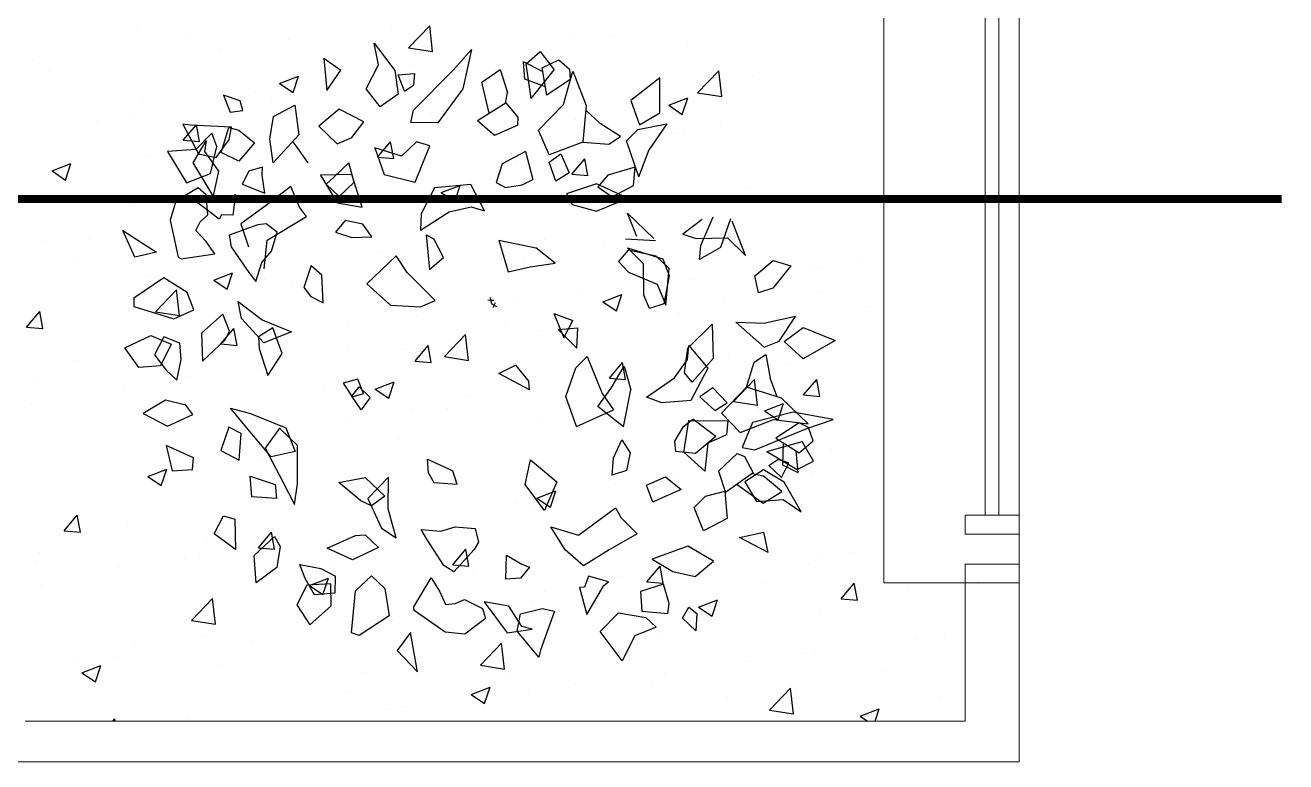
# Model space of a CAD drawing. Header units: millimetres. Extents: x 6597 to 20911, y -10306 to -132.
# Drawn here: x 14768.9 to 15234.4, y -2292.8 to -2020.9 of the extents above; entities that cross this region are included whole.
import ezdxf

# ---------------------------------------------------------------- set-up
doc = ezdxf.new("R2010")
doc.units = ezdxf.units.MM
doc.header["$LTSCALE"] = 25
doc.header["$MEASUREMENT"] = 0
doc.linetypes.add('DIVIDE', pattern=[1.25, 0.5, -0.25, 0, -0.25, 0, -0.25])
doc.layers.add('MAAI - ALVENARIA', color=7, linetype='Continuous', lineweight=0)
doc.layers.add('MAAI - VEGETAÇÃO', color=106, linetype='Continuous')
doc.layers.add('Tub-Telefone', color=3, linetype='DIVIDE')

msp = doc.modelspace()

# ---------------------------------------------------------------- linework, layer by layer
at = {"layer": 'MAAI - ALVENARIA'}
for p, q in [((15135.93, -277.79), (15135.93, -2292.79)), ((15085.93, -2226.79), (15085.93, -1633.79)), ((15123.43, -2201.79), (15123.43, -1936.79)), ((15128.43, -1936.79), (15128.43, -2201.79)), ((15135.93, -2201.79), (15115.93, -2201.79)), ((15115.93, -2201.79), (15115.93, -2208.79)), ((15128.43, -2201.79), (15123.43, -2201.79)), ((15135.93, -2208.79), (15135.93, -2201.79)), ((15115.93, -2208.79), (15135.93, -2208.79)), ((15135.93, -2219.79), (15115.93, -2219.79)), ((15115.93, -2219.79), (15115.93, -2226.79)), ((15135.93, -2226.79), (15135.93, -2219.79)), ((15135.93, -2226.79), (15085.93, -2226.79)), ((15115.93, -2226.79), (15135.93, -2226.79)), ((15115.93, -2226.79), (15115.93, -2277.79)), ((15115.93, -2277.79), (14768.93, -2277.79)), ((14768.93, -2277.79), (15115.93, -2277.79)), ((15135.93, -2292.79), (9886.39, -2292.79))]:
    msp.add_line(p, q, dxfattribs=at)
at = {"layer": 'MAAI - VEGETAÇÃO', "linetype": 'Continuous', "transparency": 33554559}
for p, q in [((14810.53, -2021.22), (14810.53, -2021.22)), ((14829.89, -2023.92), (14829.89, -2023.92)), ((14904.09, -2021.35), (14904.09, -2021.35)), ((14910.49, -2029.24), (14918.28, -2021.13)), ((14919.37, -2030.63), (14918.27, -2021.14)), ((14866.22, -2026.34), (14866.22, -2026.34)), ((14910.48, -2029.25), (14919.37, -2030.63)), ((14970.49, -2025.86), (14970.49, -2025.86)), ((14985.13, -2024.85), (14985.13, -2024.85)), ((15013.62, -2027.17), (15013.62, -2027.17)), ((14771.57, -2033.93), (14771.57, -2033.93)), ((14841.18, -2029.63), (14841.18, -2029.63)), ((14963.11, -2033.57), (14963.11, -2033.57)), ((14778.03, -2037.95), (14778.03, -2037.95)), ((14912.17, -2035.87), (14912.17, -2035.87)), ((15017.21, -2045.8), (15025, -2037.68)), ((15026.1, -2047.18), (15024.99, -2037.69)), ((14862.84, -2042.42), (14869.84, -2039.74)), ((14862.84, -2042.42), (14867.82, -2045.78)), ((14867.82, -2045.78), (14869.84, -2039.74)), ((14911.77, -2040.61), (14911.77, -2040.61)), ((15037.6, -2039.62), (15037.6, -2039.62)), ((14853.85, -2045.88), (14853.85, -2045.88)), ((15003.84, -2044.2), (15003.84, -2044.2)), ((15006.56, -2050.43), (15013.56, -2047.75)), ((15011.53, -2053.79), (15013.56, -2047.75)), ((15017.2, -2045.81), (15026.1, -2047.18)), ((14812.12, -2049.02), (14812.12, -2049.02)), ((14859.83, -2048.11), (14859.83, -2048.11)), ((14865.51, -2051.27), (14865.51, -2051.27)), ((14940.94, -2052.48), (14940.94, -2052.48)), ((14965.97, -2049.18), (14965.97, -2049.18)), ((15006.56, -2050.43), (15011.53, -2053.79)), ((14795.53, -2055.89), (14795.53, -2055.89)), ((14809.32, -2054.51), (14809.32, -2054.51)), ((14918.89, -2053.53), (14918.89, -2053.53)), ((14972.27, -2055.79), (14972.27, -2055.79)), ((14827.3, -2063.35), (14832.12, -2057.6)), ((14833.27, -2063.87), (14832.12, -2057.6)), ((14877.78, -2060.79), (14877.78, -2060.79)), ((15008.68, -2060.85), (15008.68, -2060.85)), ((15012.4, -2060.46), (15012.4, -2060.46)), ((15025.65, -2058.04), (15025.65, -2058.04)), ((14827.3, -2063.35), (14833.27, -2063.87)), ((14839.91, -2065.78), (14839.91, -2065.78)), ((14899.02, -2069.62), (14903.84, -2063.88)), ((14905, -2070.14), (14903.84, -2063.88)), ((14814.88, -2069.08), (14814.88, -2069.08)), ((14899.02, -2069.62), (14905, -2070.14)), ((14950.36, -2070.86), (14950.36, -2070.86)), ((14961.89, -2066.86), (14961.89, -2066.86)), ((14970.75, -2075.9), (14975.57, -2070.15)), ((14976.72, -2076.42), (14975.57, -2070.15)), ((14778.82, -2074.68), (14785.82, -2071.99)), ((14778.82, -2074.68), (14783.79, -2078.03)), ((14783.79, -2078.03), (14785.82, -2071.99)), ((14910.55, -2073.9), (14910.55, -2073.9)), ((14922.53, -2082.69), (14929.54, -2080)), ((14927.51, -2086.04), (14929.53, -2080)), ((14970.75, -2075.9), (14976.73, -2076.42)), ((14858.61, -2081.4), (14858.61, -2081.4)), ((14892.04, -2080.87), (14892.04, -2080.87)), ((14922.53, -2082.69), (14927.51, -2086.04)), ((14977.54, -2083.64), (14977.54, -2083.64)), ((15035.16, -2080.85), (15035.16, -2080.85)), ((14808.1, -2087.8), (14808.1, -2087.8)), ((14939.66, -2088.62), (14939.66, -2088.62)), ((14833.72, -2090.88), (14833.72, -2090.88)), ((14914.63, -2091.92), (14914.63, -2091.92)), ((14775.4, -2100.89), (14775.4, -2100.89)), ((14792.65, -2100.12), (14792.65, -2100.12)), ((14846.03, -2102.37), (14846.03, -2102.37)), ((14851.48, -2100.23), (14851.48, -2100.23)), ((14960.68, -2100.15), (14960.68, -2100.15)), ((14982.9, -2100.99), (14982.9, -2100.99)), ((14813.6, -2105.22), (14813.6, -2105.22)), ((14899.42, -2104.63), (14899.42, -2104.63)), ((14909.33, -2107.19), (14909.33, -2107.19)), ((14952.8, -2106.88), (14952.8, -2106.88)), ((15077.29, -2106.48), (15077.29, -2106.48)), ((14788.57, -2108.52), (14788.57, -2108.52)), ((14838.51, -2114.94), (14845.51, -2112.25)), ((14843.48, -2118.3), (14845.51, -2112.25)), ((15006.18, -2109.14), (15006.18, -2109.14)), ((15039.42, -2111.47), (15039.42, -2111.47)), ((15059.56, -2111.4), (15059.56, -2111.4)), ((15062.87, -2110.51), (15062.87, -2110.51)), ((14813.74, -2113.55), (14813.74, -2113.55)), ((14838.51, -2114.94), (14843.49, -2118.3)), ((14857.4, -2114.69), (14857.4, -2114.69)), ((14867.12, -2115.81), (14867.12, -2115.81)), ((15014.39, -2114.77), (15014.39, -2114.77)), ((14806.88, -2121.09), (14806.88, -2121.09)), ((14817.02, -2126.66), (14824.81, -2118.54)), ((14825.91, -2128.04), (14824.8, -2118.55)), ((14920.5, -2118.06), (14920.5, -2118.06)), ((14973.88, -2120.32), (14973.88, -2120.32)), ((14982.22, -2122.95), (14989.23, -2120.26)), ((14987.2, -2126.3), (14989.23, -2120.26)), ((15004.55, -2120.52), (15004.55, -2120.52)), ((15061.91, -2119.54), (15061.91, -2119.54)), ((14769.44, -2132.29), (14774.27, -2126.54)), ((14775.42, -2132.81), (14774.27, -2126.54)), ((14817.01, -2126.67), (14825.91, -2128.04)), ((14951.23, -2123.08), (14951.23, -2123.08)), ((14982.22, -2122.95), (14987.2, -2126.3)), ((15009.97, -2127.03), (15009.97, -2127.03)), ((15027.26, -2122.57), (15027.26, -2122.57)), ((15080.65, -2124.83), (15080.65, -2124.83)), ((14888.32, -2131.36), (14888.32, -2131.36)), ((14913.36, -2128.07), (14913.36, -2128.07)), ((14946.23, -2130.53), (14946.23, -2130.53)), ((14769.44, -2132.29), (14775.42, -2132.81)), ((14841.17, -2138.56), (14845.99, -2132.82)), ((14847.15, -2139.09), (14845.99, -2132.82)), ((14923.75, -2143.21), (14931.54, -2135.09)), ((14932.63, -2144.6), (14931.53, -2135.1)), ((14959.46, -2133.44), (14959.46, -2133.44)), ((14825.17, -2139.68), (14825.17, -2139.68)), ((14841.17, -2138.56), (14847.15, -2139.09)), ((14887.91, -2140.54), (14887.91, -2140.54)), ((14908.12, -2140.48), (14908.12, -2140.48)), ((14912.9, -2144.84), (14917.72, -2139.09)), ((14918.87, -2145.36), (14917.72, -2139.1)), ((14787.3, -2144.66), (14787.3, -2144.66)), ((14912.9, -2144.84), (14918.87, -2145.36)), ((14923.74, -2143.22), (14932.63, -2144.6)), ((14984.62, -2151.12), (14989.44, -2145.37)), ((14990.6, -2151.64), (14989.44, -2145.37)), ((15028.51, -2142.48), (15028.51, -2142.48)), ((14856.18, -2147.98), (14856.18, -2147.98)), ((15050.99, -2145.92), (15050.99, -2145.92)), ((14772.76, -2150.95), (14772.76, -2150.95)), ((14805.67, -2154.38), (14805.67, -2154.38)), ((14826.14, -2153.2), (14826.14, -2153.2)), ((14829.59, -2150.55), (14829.59, -2150.55)), ((14898.2, -2155.2), (14905.2, -2152.51)), ((14903.18, -2158.56), (14905.2, -2152.51)), ((14970.19, -2152.49), (14970.19, -2152.49)), ((14984.62, -2151.12), (14990.6, -2151.64)), ((14988.08, -2154.21), (14988.08, -2154.21)), ((15013.11, -2150.91), (15013.11, -2150.91)), ((15030.47, -2159.76), (15038.26, -2151.64)), ((15039.35, -2161.15), (15038.25, -2151.65)), ((15056.35, -2157.39), (15061.17, -2151.65)), ((15060.7, -2152.83), (15060.7, -2152.83)), ((15062.33, -2157.91), (15061.17, -2151.65)), ((14879.52, -2155.46), (14879.52, -2155.46)), ((14898.2, -2155.2), (14903.18, -2158.56)), ((14932.9, -2157.72), (14932.9, -2157.72)), ((15056.35, -2157.39), (15062.33, -2157.91)), ((14771.27, -2160.56), (14771.27, -2160.56)), ((14911.87, -2162.5), (14911.87, -2162.5)), ((14924.92, -2162.52), (14924.92, -2162.52)), ((14986.28, -2159.97), (14986.28, -2159.97)), ((15008.76, -2160.32), (15008.76, -2160.32)), ((15030.46, -2159.77), (15039.36, -2161.15)), ((15039.67, -2162.23), (15039.67, -2162.23)), ((15041.91, -2163.21), (15048.92, -2160.52)), ((15041.91, -2163.21), (15046.89, -2166.57)), ((15046.89, -2166.57), (15048.92, -2160.52)), ((14887.05, -2167.51), (14887.05, -2167.51)), ((14958.25, -2166.73), (14958.25, -2166.73)), ((14853.55, -2172.51), (14853.55, -2172.51)), ((14862.02, -2170.8), (14862.02, -2170.8)), ((14906.9, -2173.77), (14906.9, -2173.77)), ((15066.7, -2177.47), (15066.7, -2177.47)), ((14854.96, -2181.26), (14854.96, -2181.26)), ((14814.18, -2187.45), (14821.18, -2184.77)), ((14814.18, -2187.45), (14819.15, -2190.81)), ((14819.15, -2190.81), (14821.18, -2184.77)), ((15008.38, -2187.48), (15008.38, -2187.48)), ((15024.68, -2185.37), (15024.68, -2185.37)), ((15059.48, -2186.12), (15059.48, -2186.12)), ((14986.81, -2190.35), (14986.81, -2190.35)), ((14957.89, -2195.46), (14964.89, -2192.78)), ((14957.89, -2195.46), (14962.87, -2198.82)), ((14961.77, -2193.65), (14961.77, -2193.65)), ((14962.87, -2198.82), (14964.89, -2192.78)), ((15007.54, -2193.61), (15007.54, -2193.61)), ((14950.06, -2197.49), (14950.06, -2197.49)), ((14957.03, -2200.02), (14957.03, -2200.02)), ((14783.32, -2207.51), (14788.14, -2201.76)), ((14789.3, -2208.03), (14788.14, -2201.76)), ((14806.66, -2204.3), (14806.66, -2204.3)), ((14898.62, -2201.96), (14898.62, -2201.96)), ((14783.32, -2207.51), (14789.3, -2208.03)), ((14835.71, -2210.24), (14835.71, -2210.24)), ((14855.05, -2213.78), (14859.87, -2208.04)), ((14861.02, -2214.31), (14859.87, -2208.04)), ((14860.05, -2206.56), (14860.05, -2206.56)), ((14860.74, -2206.95), (14860.74, -2206.95)), ((14891.74, -2207.5), (14891.74, -2207.5)), ((14905.69, -2207.06), (14905.69, -2207.06)), ((14913.43, -2208.82), (14913.43, -2208.82)), ((14774.37, -2215.48), (14774.37, -2215.48)), ((14853.75, -2214.55), (14853.75, -2214.55)), ((14855.05, -2213.78), (14861.02, -2214.31)), ((14926.77, -2220.06), (14931.59, -2214.31)), ((14932.75, -2220.58), (14931.59, -2214.31)), ((14966.81, -2211.07), (14966.81, -2211.07)), ((15020.19, -2213.33), (15020.19, -2213.33)), ((14772.55, -2218.56), (14772.55, -2218.56)), ((14827.75, -2217.74), (14827.75, -2217.74)), ((14833.43, -2217.51), (14833.43, -2217.51)), ((14881.13, -2219.99), (14881.13, -2219.99)), ((14926.77, -2220.06), (14932.75, -2220.58)), ((15058.26, -2219.41), (15058.26, -2219.41)), ((15061.53, -2216.49), (15061.53, -2216.49)), ((15073.58, -2215.58), (15073.58, -2215.58)), ((14803.24, -2220.96), (14803.24, -2220.96)), ((14934.51, -2222.25), (14934.51, -2222.25)), ((14987.9, -2224.5), (14987.9, -2224.5)), ((14998.37, -2224.81), (14998.37, -2224.81)), ((14998.5, -2226.33), (15003.32, -2220.59)), ((15004.48, -2226.86), (15003.32, -2220.59)), ((14775.11, -2227.52), (14775.11, -2227.52)), ((14873.87, -2227.72), (14880.87, -2225.03)), ((14873.87, -2227.72), (14878.84, -2231.07)), ((14878.84, -2231.07), (14880.87, -2225.03)), ((14998.5, -2226.33), (15004.48, -2226.86)), ((15006.32, -2226.9), (15006.32, -2226.9)), ((15041.28, -2226.76), (15041.28, -2226.76)), ((15070.22, -2232.61), (15075.05, -2226.86)), ((15076.2, -2233.13), (15075.04, -2226.86)), ((15094.66, -2229.01), (15094.66, -2229.01)), ((15120.89, -2227.13), (15120.89, -2227.13)), ((14830.28, -2240.62), (14838.07, -2232.5)), ((14839.16, -2242.01), (14838.06, -2232.51)), ((14935.46, -2233.09), (14935.46, -2233.09)), ((14955.81, -2233.3), (14955.81, -2233.3)), ((14960.5, -2229.79), (14960.5, -2229.79)), ((15017.58, -2235.73), (15024.58, -2233.04)), ((15022.56, -2239.08), (15024.58, -2233.04)), ((15070.22, -2232.61), (15076.2, -2233.13)), ((15017.58, -2235.73), (15022.56, -2239.08)), ((15062.57, -2237.14), (15062.57, -2237.14)), ((14830.27, -2240.63), (14839.16, -2242.01)), ((14872.31, -2241.4), (14872.31, -2241.4)), ((14904.47, -2240.35), (14904.47, -2240.35)), ((14834.44, -2246.39), (14834.44, -2246.39)), ((14852.53, -2247.84), (14852.53, -2247.84)), ((15004.25, -2247.15), (15004.25, -2247.15)), ((15098.13, -2247.65), (15098.13, -2247.65)), ((15108.39, -2245.65), (15108.39, -2245.65)), ((14809.4, -2249.69), (14809.4, -2249.69)), ((14937, -2257.17), (14944.79, -2249.05)), ((14945.89, -2258.56), (14944.78, -2249.06)), ((15057.05, -2252.69), (15057.05, -2252.69)), ((15060.25, -2252.64), (15060.25, -2252.64)), ((14786.77, -2255.14), (14786.77, -2255.14)), ((14789.85, -2259.97), (14796.85, -2257.28)), ((14794.82, -2263.33), (14796.85, -2257.28)), ((14802.02, -2254.25), (14802.02, -2254.25)), ((14840.15, -2257.39), (14840.15, -2257.39)), ((14937, -2257.18), (14945.89, -2258.56)), ((14945.93, -2257.16), (14945.93, -2257.16)), ((15035.22, -2255.93), (15035.22, -2255.93)), ((14789.85, -2259.97), (14794.82, -2263.33)), ((14893.53, -2259.65), (14893.53, -2259.65)), ((14946.92, -2261.9), (14946.92, -2261.9)), ((15005.11, -2260.19), (15005.11, -2260.19)), ((15086.53, -2259.09), (15086.53, -2259.09)), ((14933.56, -2267.98), (14940.56, -2265.29)), ((14938.53, -2271.33), (14940.56, -2265.29)), ((14954.6, -2266.59), (14954.6, -2266.59)), ((14972.07, -2264.25), (14972.07, -2264.25)), ((15000.3, -2264.16), (15000.3, -2264.16)), ((15043.73, -2273.72), (15051.52, -2265.61)), ((15052.61, -2275.11), (15051.51, -2265.62)), ((15053.68, -2266.41), (15053.68, -2266.41)), ((14887.62, -2267.17), (14887.62, -2267.17)), ((14933.56, -2267.98), (14938.54, -2271.33)), ((14934.19, -2269.23), (14934.19, -2269.23)), ((15028.21, -2269.11), (15028.21, -2269.11)), ((15107.06, -2268.67), (15107.06, -2268.67)), ((14903.25, -2273.64), (14903.25, -2273.64)), ((14909.16, -2272.53), (14909.16, -2272.53)), ((15043.72, -2273.73), (15052.61, -2275.11)), ((15077.27, -2275.99), (15084.28, -2273.3)), ((15077.27, -2275.99), (15079.95, -2277.79)), ((15082.77, -2277.79), (15084.28, -2273.3)), ((14801.34, -2277.79), (14802.02, -2276.98)), ((14802.16, -2277.79), (14802.02, -2276.98)), ((14829.3, -2277.18), (14829.3, -2277.18))]:
    msp.add_line(p, q, dxfattribs=at)
at = {"layer": 'MAAI - VEGETAÇÃO', "transparency": 33554559}
for p, q in [((14899.37, -2035.5), (14897.72, -2027.57)), ((14897.72, -2027.57), (14905.46, -2037.59)), ((14879.2, -2033.07), (14885.49, -2037.5)), ((14879.2, -2033.07), (14880.25, -2044.95)), ((14926.96, -2037.48), (14933.73, -2029.8)), ((14933.73, -2029.8), (14930.56, -2044.37)), ((14953.91, -2035.08), (14959.04, -2030.61)), ((14959.04, -2030.61), (14964.19, -2037.3)), ((14959.86, -2036.66), (14965.95, -2033.62)), ((14965.95, -2033.62), (14969.85, -2037.14)), ((14880.25, -2044.95), (14885.49, -2037.5)), ((14894.86, -2044.32), (14899.37, -2035.5)), ((14905.46, -2037.59), (14906.69, -2046.34)), ((14912.26, -2052.22), (14926.96, -2037.48)), ((14937.56, -2041.89), (14944.24, -2037.22)), ((14944.24, -2037.22), (14947.03, -2045.71)), ((14960.11, -2038.14), (14952.95, -2034.41)), ((14953.45, -2040.74), (14952.95, -2034.41)), ((14955.74, -2047.92), (14953.91, -2035.08)), ((14955.74, -2047.92), (14964.19, -2037.3)), ((14961.57, -2046.74), (14959.86, -2036.66)), ((14967.62, -2050.18), (14971.09, -2037.8)), ((14969.85, -2037.14), (14970.15, -2040.94)), ((14971.09, -2037.8), (14976.05, -2050.46)), ((14906.68, -2039.16), (14912.67, -2038.68)), ((14908.92, -2045.2), (14906.68, -2039.16)), ((14908.92, -2045.2), (14912.25, -2042.96)), ((14912.67, -2038.68), (14912.25, -2042.96)), ((14940.25, -2053.39), (14937.56, -2041.89)), ((14961.04, -2043.6), (14953.45, -2040.74)), ((14970.15, -2040.94), (14961.57, -2046.74)), ((15003.27, -2040.34), (14992.55, -2048.63)), ((15003.2, -2053.17), (15003.27, -2040.34)), ((14842.18, -2046.71), (14844.66, -2053.03)), ((14848.25, -2048.79), (14842.18, -2046.71)), ((14900.01, -2051.01), (14894.86, -2044.32)), ((14906.69, -2046.34), (14900.01, -2051.01)), ((14930.56, -2044.37), (14921.32, -2056.86)), ((14946.24, -2049.7), (14947.03, -2045.71)), ((14844.66, -2053.03), (14849.29, -2052.36)), ((14849.29, -2052.36), (14848.25, -2048.79)), ((14860.63, -2054.54), (14868.44, -2050.45)), ((14868.44, -2050.45), (14870.01, -2061.36)), ((14884.9, -2051.91), (14877.4, -2058.2)), ((14893.95, -2056.54), (14884.9, -2051.91)), ((14911.33, -2056.8), (14912.26, -2052.22)), ((14946.53, -2049.51), (14935.93, -2056.23)), ((14950.95, -2054.81), (14946.53, -2049.51)), ((14958.47, -2059.68), (14967.62, -2050.18)), ((14976.05, -2050.46), (14974.83, -2064)), ((14975.9, -2052.21), (14981.21, -2057.14)), ((14992.55, -2048.63), (14995.74, -2057.61)), ((14859.19, -2062.91), (14860.63, -2054.54)), ((14889.54, -2062.39), (14893.95, -2056.54)), ((14921.32, -2056.86), (14911.33, -2056.8)), ((14942.19, -2061.62), (14935.93, -2056.23)), ((14950.86, -2057.8), (14950.95, -2054.81)), ((14988.72, -2062), (14981.21, -2057.14)), ((14995.13, -2059.38), (15005.8, -2057.24)), ((14995.74, -2057.61), (15003.2, -2053.17)), ((15005.8, -2057.24), (14999.31, -2066.71)), ((14829.79, -2057.72), (14827.11, -2057.37)), ((14827.11, -2057.37), (14832.89, -2068.42)), ((14845.12, -2058.5), (14829.79, -2057.72)), ((14837.87, -2060.7), (14831.92, -2066.76)), ((14839.63, -2065.63), (14837.87, -2060.7)), ((14841.25, -2067.82), (14844.14, -2058.64)), ((14844.14, -2058.64), (14847.82, -2059.64)), ((14844.2, -2063.08), (14845.12, -2058.5)), ((14847.82, -2059.64), (14853.61, -2064.28)), ((14870.01, -2061.36), (14860.45, -2071.66)), ((14877.4, -2058.2), (14884.09, -2064.66)), ((14950.86, -2057.8), (14942.19, -2061.62)), ((14962.39, -2068.77), (14958.47, -2059.68)), ((14990.93, -2063.55), (14995.13, -2059.38)), ((14831, -2071.63), (14835.78, -2063.59)), ((14835.78, -2063.59), (14835.18, -2067.47)), ((14837.38, -2075.63), (14839.63, -2065.63)), ((14839.38, -2069.72), (14844.2, -2063.08)), ((14853.61, -2064.28), (14847.85, -2071.13)), ((14860.45, -2071.66), (14859.19, -2062.91)), ((14867.45, -2063.56), (14873.33, -2071.64)), ((14884.09, -2064.66), (14889.54, -2062.39)), ((14897.97, -2066.16), (14901.49, -2076.04)), ((14907.86, -2069.18), (14897.97, -2066.16)), ((14913.41, -2063.94), (14907.86, -2069.18)), ((14912.91, -2078.86), (14918.35, -2065.44)), ((14918.35, -2065.44), (14913.41, -2063.94)), ((14974.83, -2064), (14962.39, -2068.77)), ((14974.83, -2064), (14984.42, -2064.85)), ((14984.42, -2064.85), (14988.72, -2062)), ((14995.49, -2076.81), (14990.93, -2063.55)), ((14831.92, -2066.76), (14821.52, -2067.51)), ((14821.52, -2067.51), (14828.43, -2079.13)), ((14832.89, -2068.42), (14839.38, -2069.72)), ((14835.18, -2067.47), (14840.27, -2074.72)), ((14847.85, -2071.13), (14841.25, -2067.82)), ((14953.68, -2067.46), (14945, -2072.02)), ((14953.68, -2067.46), (14956.32, -2077.81)), ((14962.4, -2071.45), (14966.67, -2068.38)), ((14966.67, -2068.38), (14969.81, -2075.39)), ((14995.49, -2076.81), (14999.31, -2066.71)), ((14828.43, -2079.13), (14837.38, -2075.63)), ((14838.29, -2083.81), (14831, -2071.63)), ((14840.27, -2074.72), (14838.29, -2083.81)), ((14851.53, -2074.77), (14849.06, -2079.58)), ((14856.57, -2073.3), (14851.53, -2074.77)), ((14856.47, -2076.28), (14856.57, -2073.3)), ((14888.38, -2071.67), (14882.83, -2076.92)), ((14890.44, -2078.8), (14888.38, -2071.67)), ((14945, -2072.02), (14942.85, -2079)), ((14964.9, -2078.51), (14962.4, -2071.45)), ((14969.81, -2075.39), (14964.9, -2078.51)), ((14994.1, -2073.32), (14984.02, -2076.26)), ((14993.48, -2080.09), (14994.1, -2073.32)), ((14849.06, -2079.58), (14857.4, -2082.83)), ((14857.4, -2082.83), (14856.47, -2076.28)), ((14867.01, -2080.39), (14857.57, -2087.7)), ((14870.22, -2088.1), (14867.01, -2080.39)), ((14889.49, -2076.01), (14877.96, -2076.18)), ((14877.96, -2076.18), (14884.15, -2086.43)), ((14882.83, -2076.92), (14880.05, -2079.55)), ((14880.05, -2079.55), (14884.9, -2084.07)), ((14884.9, -2084.07), (14890.44, -2078.8)), ((14893.3, -2088.08), (14889.49, -2076.01)), ((14901.49, -2076.04), (14912.91, -2078.86)), ((14933.47, -2079.74), (14920, -2080.93)), ((14938.52, -2089.41), (14933.47, -2079.74)), ((14942.85, -2079), (14946.25, -2080.74)), ((14946.25, -2080.74), (14952.43, -2079.85)), ((14952.43, -2079.85), (14956.32, -2077.81)), ((14979.89, -2079.47), (14968.82, -2083.17)), ((14991.47, -2084.67), (14979.89, -2079.47)), ((14984.02, -2076.26), (14980.41, -2080.49)), ((14980.41, -2080.49), (14985.67, -2084.18)), ((14985.67, -2084.18), (14993.48, -2080.09)), ((14832.81, -2080.94), (14824.59, -2085.84)), ((14832.33, -2086.2), (14844.67, -2084.43)), ((14835.79, -2083.49), (14832.81, -2080.94)), ((14836.32, -2090.83), (14835.79, -2083.49)), ((14844.67, -2084.43), (14846.62, -2083.41)), ((14846.62, -2083.41), (14845.61, -2090.98)), ((14920, -2080.93), (14915.07, -2090.55)), ((14968.82, -2083.17), (14970.88, -2087.11)), ((14979.82, -2089.52), (14991.47, -2084.67)), ((14824.59, -2085.84), (14822.44, -2092.83)), ((14840.57, -2092.46), (14832.33, -2086.2)), ((14857.57, -2087.7), (14848.5, -2094.2)), ((14872.79, -2091.46), (14870.22, -2088.1)), ((14884.15, -2086.43), (14893.3, -2088.08)), ((14914.88, -2096.53), (14925.46, -2089.8)), ((14925.46, -2089.8), (14933.59, -2087.89)), ((14933.59, -2087.89), (14938.52, -2089.41)), ((14970.88, -2087.11), (14979.82, -2089.52)), ((14822.44, -2092.83), (14825.43, -2106.52)), ((14831.91, -2096.68), (14833.55, -2093.46)), ((14833.55, -2093.46), (14836.32, -2090.83)), ((14841.39, -2090.84), (14840.57, -2092.46)), ((14845.61, -2090.98), (14841.39, -2090.84)), ((14848.5, -2094.2), (14851.31, -2102.71)), ((14857.87, -2094.19), (14854.78, -2094.63)), ((14861.99, -2097.3), (14857.87, -2094.19)), ((14858.29, -2100.21), (14872.79, -2091.46)), ((14887.1, -2092.99), (14883.51, -2097.22)), ((14893.6, -2094.27), (14887.1, -2092.99)), ((14896.89, -2099), (14893.6, -2094.27)), ((14915.07, -2090.55), (14914.88, -2096.53)), ((14991.3, -2090.22), (15001.09, -2099.63)), ((14994.7, -2098.87), (14991.3, -2090.22)), ((15018.82, -2092.58), (15011.72, -2098.06)), ((15018.41, -2102.21), (15022.99, -2091.63)), ((15018.41, -2102.21), (15022.99, -2091.63)), ((15029.38, -2092.39), (15025.7, -2102.9)), ((15034.87, -2105.87), (15029.93, -2093.22)), ((14809.37, -2106.53), (14804.98, -2096.68)), ((14804.98, -2096.68), (14817.35, -2104.62)), ((14835.62, -2100.59), (14831.91, -2096.68)), ((14854.78, -2094.63), (14844.29, -2098.36)), ((14844.29, -2098.36), (14844.92, -2102.74)), ((14859.83, -2104.3), (14861.99, -2097.3)), ((14883.51, -2097.22), (14889.58, -2099.31)), ((14889.58, -2099.31), (14896.89, -2099)), ((14917, -2098.32), (14919.77, -2099.74)), ((14917, -2098.32), (14918.24, -2111.1)), ((15011.72, -2098.06), (15016.65, -2099.58)), ((14838.91, -2105.31), (14835.62, -2100.59)), ((14844.92, -2102.74), (14851.5, -2112.18)), ((14857.19, -2110.79), (14858.29, -2100.21)), ((14923.39, -2106.65), (14919.77, -2099.74)), ((14943.84, -2100.29), (14947.21, -2111.93)), ((14943.84, -2100.29), (14957.5, -2103.01)), ((14964.6, -2108.67), (14957.5, -2103.01)), ((15001.65, -2100.46), (14990.53, -2099.83)), ((14991.37, -2103.07), (15004.36, -2107.16)), ((14997.26, -2108.99), (14991.37, -2103.07)), ((15016.65, -2099.58), (15028.18, -2099.41)), ((15016.65, -2099.58), (15028.18, -2099.41)), ((15017.93, -2107.35), (15018.41, -2102.21)), ((15025.7, -2102.9), (15017.93, -2107.35)), ((15028.18, -2099.41), (15034.87, -2105.87)), ((14817.35, -2104.62), (14809.37, -2106.53)), ((14825.43, -2106.52), (14826.57, -2107.1)), ((14826.57, -2107.1), (14838.91, -2105.31)), ((14856.24, -2108.53), (14859.83, -2104.3)), ((14895.04, -2116.34), (14905.9, -2106.07)), ((14909.92, -2112.16), (14905.9, -2106.07)), ((14918.24, -2111.1), (14923.39, -2106.65)), ((14991.56, -2103.93), (14987.97, -2108.17)), ((14987.97, -2108.17), (14991.68, -2112.08)), ((15001.86, -2106.17), (14991.56, -2103.93)), ((15006.7, -2110.66), (15001.86, -2106.17)), ((15004.36, -2107.16), (15006.65, -2113.34)), ((15038.29, -2113.38), (15045.07, -2107.74)), ((15045.07, -2107.74), (15051.56, -2109.76)), ((14851.5, -2112.18), (14854.08, -2115.52)), ((14854.08, -2115.52), (14856.24, -2108.53)), ((14874.47, -2109.57), (14871.82, -2117.65)), ((14874.47, -2109.57), (14878.5, -2112.99)), ((14878.92, -2123.32), (14878.5, -2112.99)), ((14920.32, -2122.56), (14909.92, -2112.16)), ((14947.21, -2111.93), (14955.34, -2110.02)), ((14955.34, -2110.02), (14964.6, -2108.67)), ((14991.68, -2112.08), (15002.28, -2116.51)), ((14997.29, -2120.48), (14997.26, -2108.99)), ((15005.49, -2124.22), (15006.7, -2110.66)), ((15051.56, -2109.76), (15044.97, -2117.95)), ((14820.07, -2114.16), (14809.07, -2121.69)), ((14828.73, -2119.61), (14820.07, -2114.16)), ((14871.82, -2117.65), (14874.39, -2121.01)), ((14895.04, -2116.34), (14903.75, -2124.2)), ((15002.28, -2116.51), (15005.49, -2124.22)), ((15006.65, -2113.34), (15004.77, -2123.71)), ((15039.68, -2119.66), (15038.29, -2113.38)), ((14809.07, -2121.69), (14808.98, -2124.68)), ((14831.2, -2125.93), (14828.73, -2119.61)), ((14874.39, -2121.01), (14878.92, -2123.32)), ((14940.83, -2122.42), (14939.75, -2122.5)), ((14940.83, -2122.42), (14940.74, -2121.36)), ((14940.83, -2122.42), (14941.9, -2122.33)), ((14940.83, -2122.42), (14940.91, -2123.49)), ((14999.48, -2125.4), (14997.29, -2120.48)), ((15044.97, -2117.95), (15039.68, -2119.66)), ((14808.98, -2124.68), (14823.8, -2129.23)), ((14823.8, -2129.23), (14831.2, -2125.93)), ((14847.58, -2122.91), (14856.41, -2129.66)), ((14848.84, -2129.2), (14847.58, -2122.91)), ((14903.75, -2124.2), (14914.88, -2124.82)), ((14914.88, -2124.82), (14920.32, -2122.56)), ((14942.05, -2124.24), (14941.09, -2123.75)), ((14942.05, -2124.24), (14941.55, -2125.2)), ((14942.05, -2124.24), (14942.54, -2123.28)), ((14942.05, -2124.24), (14942.99, -2124.72)), ((15004.77, -2123.71), (14999.48, -2125.4)), ((14841.89, -2127.53), (14833.97, -2134.62)), ((14844.35, -2133.87), (14841.89, -2127.53)), ((14857.08, -2138.1), (14848.84, -2129.2)), ((14856.41, -2129.66), (14867.3, -2134.1)), ((14964.09, -2127.3), (14967.83, -2136.32)), ((14964.09, -2127.3), (14971.12, -2129.9)), ((14967.83, -2136.32), (14971.12, -2129.9)), ((15013.58, -2140.09), (15022.52, -2131.19)), ((15022.52, -2131.19), (15022.89, -2143.88)), ((15031.32, -2130.48), (15041.82, -2139.78)), ((15031.32, -2130.48), (15042.12, -2130.83)), ((15053.35, -2128.47), (15042.12, -2130.83)), ((15047.28, -2137.5), (15053.35, -2128.47)), ((14805.73, -2140.01), (14815.29, -2135.42)), ((14815.29, -2135.42), (14822.77, -2138.65)), ((14820.05, -2135.93), (14816.64, -2142.61)), ((14826.06, -2138.26), (14820.05, -2135.93)), ((14833.97, -2134.62), (14834.39, -2144.96)), ((14842.72, -2137.06), (14844.35, -2133.87)), ((14860.3, -2132.65), (14855.08, -2135.88)), ((14855.08, -2135.88), (14855.26, -2140.17)), ((14867.3, -2134.1), (14857.08, -2138.1)), ((14863.84, -2142.04), (14860.3, -2132.65)), ((14965.75, -2133.21), (14972.95, -2132.64)), ((14972.66, -2140.13), (14965.75, -2133.21)), ((14972.66, -2140.13), (14972.95, -2132.64)), ((15049.15, -2137.61), (15056.11, -2132.43)), ((15056.11, -2132.43), (15067.99, -2137.29)), ((14810.82, -2147.26), (14805.73, -2140.01)), ((14822.77, -2138.65), (14818.9, -2146.62)), ((14826.48, -2144.27), (14826.05, -2138.15)), ((14834.39, -2144.96), (14842.72, -2137.06)), ((14855.26, -2140.17), (14858.46, -2150.23)), ((15012.38, -2149.26), (15013.58, -2140.09)), ((15013.5, -2144.26), (15013.98, -2139.12)), ((15013.98, -2139.12), (15020.98, -2147.49)), ((15041.82, -2139.78), (15047.28, -2137.5)), ((15056.22, -2144.01), (15049.15, -2137.61)), ((15067.99, -2137.29), (15056.22, -2144.01)), ((14816.64, -2142.61), (14820.92, -2148.17)), ((14824.95, -2151.91), (14826.48, -2144.27)), ((14858.46, -2150.23), (14863.84, -2142.04)), ((14972.22, -2147.38), (14976.4, -2143.22)), ((14976.4, -2143.22), (14982.01, -2156.82)), ((15008.62, -2151.04), (15013.5, -2144.26)), ((15022.89, -2143.88), (15015.23, -2152.68)), ((15035.24, -2154.47), (15038.13, -2145.3)), ((15038.13, -2145.3), (15042.41, -2142.42)), ((15042.41, -2142.42), (15044.02, -2151.22)), ((14818.9, -2146.62), (14810.82, -2147.26)), ((14820.92, -2148.17), (14824.95, -2151.91)), ((14943.84, -2149.44), (14949.92, -2146.39)), ((14955.16, -2155.49), (14943.84, -2149.44)), ((14949.92, -2146.39), (14954.91, -2152.38)), ((14968.53, -2157.89), (14972.22, -2147.38)), ((14985.26, -2154.84), (14990.06, -2146.8)), ((14990.06, -2146.8), (14992.56, -2155.53)), ((15015.23, -2152.68), (15012.38, -2149.26)), ((15020.98, -2147.49), (15014.72, -2159.48)), ((14891.78, -2151.56), (14886.3, -2152.98)), ((14886.3, -2152.98), (14889.64, -2158.07)), ((14889.49, -2157.84), (14892.24, -2154.42)), ((14893.85, -2156.85), (14891.78, -2151.56)), ((14892.24, -2154.42), (14896.32, -2158.36)), ((14955.16, -2155.49), (14954.91, -2152.38)), ((14980.38, -2161.62), (14985.26, -2154.84)), ((14998.35, -2158.23), (15008.62, -2151.04)), ((15022.79, -2154.75), (15018.02, -2158.08)), ((15028.06, -2160.33), (15022.79, -2154.75)), ((15035.24, -2154.47), (15026.06, -2164.14)), ((15048.21, -2158.54), (15035.24, -2154.47)), ((15046.53, -2158.01), (15044.02, -2151.22)), ((14820.67, -2159.32), (14812.45, -2164.22)), ((14828.28, -2161.2), (14820.67, -2159.32)), ((14892.91, -2162.88), (14889.49, -2157.84)), ((14889.64, -2158.07), (14893.85, -2156.85)), ((14896.32, -2158.36), (14892.91, -2162.88)), ((14972.44, -2168.96), (14968.53, -2157.89)), ((14982.01, -2156.82), (14986.1, -2162.86)), ((14989.83, -2169.18), (14992.56, -2155.53)), ((15003.94, -2160.34), (14998.35, -2158.23)), ((15014.72, -2159.48), (15003.94, -2160.34)), ((15018.02, -2158.08), (15023.59, -2163.1)), ((15058, -2167.98), (15048.21, -2158.54)), ((14812.45, -2164.22), (14821.52, -2168.86)), ((14830.86, -2164.54), (14828.28, -2161.2)), ((14844.69, -2162.25), (14852.09, -2164.2)), ((14850.69, -2169.43), (14844.69, -2162.25)), ((14852.09, -2164.2), (14865.16, -2169.55)), ((14972.44, -2168.96), (14986.1, -2162.86)), ((14989.83, -2169.18), (14980.38, -2161.62)), ((15023.59, -2163.1), (15028.06, -2160.33)), ((15026.06, -2164.14), (15032.95, -2171.24)), ((15052.53, -2163.75), (15037.46, -2167.49)), ((15067.21, -2166.4), (15052.53, -2163.75)), ((14821.52, -2168.86), (14830.86, -2164.54)), ((15012.01, -2169.08), (15015.38, -2166.27)), ((15012.13, -2178.45), (15013.92, -2166.82)), ((15013.92, -2166.82), (15028.39, -2166.94)), ((15023.93, -2172.68), (15015.38, -2166.27)), ((15028.39, -2166.94), (15027.89, -2172.08)), ((15032.95, -2171.24), (15045.23, -2166.44)), ((15037.46, -2167.49), (15033.68, -2176.74)), ((15045.23, -2166.44), (15058, -2167.98)), ((15054.74, -2167.64), (15046.09, -2173.34)), ((15058.13, -2169.38), (15054.74, -2167.64)), ((15057.52, -2169.72), (15067.21, -2166.4)), ((14844.15, -2169.32), (14841.17, -2177.92)), ((14848.67, -2171.63), (14844.15, -2169.32)), ((14847.96, -2181.4), (14848.67, -2171.63)), ((14859.68, -2180.2), (14850.69, -2169.43)), ((14862.81, -2169.59), (14857.56, -2177.03)), ((14869.5, -2176.05), (14862.81, -2169.59)), ((14865.16, -2169.55), (14868.56, -2178.2)), ((15008.81, -2174.46), (15012.01, -2169.08)), ((15023.93, -2172.68), (15016.39, -2178.95)), ((15027.89, -2172.08), (15020.92, -2175.19)), ((15038.27, -2177.64), (15057.52, -2169.72)), ((15046.09, -2173.34), (15054.74, -2178.79)), ((15059.89, -2174.33), (15058.13, -2169.38)), ((14820.96, -2176.05), (14823.22, -2185.44)), ((14831.12, -2180.56), (14820.96, -2176.05)), ((14841.17, -2177.92), (14847.96, -2181.4)), ((14857.56, -2177.03), (14864.06, -2189.47)), ((14868.56, -2178.2), (14859.68, -2180.2)), ((14869.43, -2190.18), (14869.5, -2176.05)), ((14986.08, -2180.53), (14989.18, -2173.9)), ((14989.18, -2173.9), (14992.27, -2178.75)), ((15009.12, -2178.26), (15008.81, -2174.46)), ((15016.39, -2178.95), (15009.12, -2178.26)), ((15020.92, -2175.19), (15019.92, -2185.49)), ((15033.68, -2176.74), (15038.27, -2177.64)), ((15042.76, -2178.27), (15055.81, -2174.54)), ((15048.78, -2175.04), (15048.52, -2183.14)), ((15053.47, -2177.99), (15054.17, -2186.03)), ((15054.74, -2178.79), (15059.89, -2174.33)), ((15060.02, -2181.86), (15055.81, -2174.54)), ((14830.7, -2184.84), (14831.12, -2180.56)), ((14917.47, -2181.07), (14926.86, -2185.42)), ((14917.87, -2186.14), (14917.47, -2181.07)), ((14953.54, -2190.38), (14955.53, -2181.3)), ((14955.53, -2181.3), (14965.22, -2189.45)), ((14985.68, -2186.93), (14986.08, -2180.53)), ((14992.27, -2178.75), (14990.97, -2185.24)), ((15019.92, -2185.49), (15012.13, -2178.45)), ((15031.77, -2179), (15024.92, -2185.53)), ((15031.77, -2179), (15034.57, -2180.06)), ((15034.57, -2180.06), (15037.76, -2186.18)), ((15042.76, -2178.27), (15053.93, -2184.89)), ((15043.48, -2183.41), (15046.82, -2181.2)), ((15050.93, -2182.45), (15046.82, -2181.2)), ((15048.19, -2187.8), (15050.93, -2182.45)), ((15053.93, -2184.89), (15060.02, -2181.86)), ((14823.22, -2185.44), (14830.7, -2184.84)), ((14852.57, -2195), (14851.97, -2187.39)), ((14851.97, -2187.39), (14861.26, -2190.48)), ((14919.98, -2189.8), (14917.87, -2186.14)), ((14928.47, -2190.45), (14926.86, -2185.42)), ((14990.97, -2185.24), (14985.68, -2186.93)), ((15024.92, -2185.53), (15027.5, -2193.38)), ((15037.76, -2186.18), (15027.5, -2193.38)), ((15041.57, -2185.04), (15034.69, -2189.41)), ((15037.48, -2186.37), (15041.46, -2187.17)), ((15048.24, -2193), (15041.46, -2187.17)), ((15049.17, -2189.53), (15041.57, -2185.04)), ((15043.48, -2183.41), (15048.19, -2187.8)), ((15048.52, -2183.14), (15054.17, -2186.03)), ((14861.26, -2190.48), (14861.66, -2195.55)), ((14864.06, -2189.47), (14868.4, -2197.76)), ((14868.4, -2197.76), (14869.43, -2190.18)), ((14884.77, -2189.65), (14894.41, -2187.82)), ((14892.84, -2196.46), (14884.77, -2189.65)), ((14894.41, -2187.82), (14901.72, -2194.69)), ((14903.06, -2187.67), (14895.45, -2195.58)), ((14902.99, -2199.43), (14903.06, -2187.67)), ((14928.47, -2190.45), (14919.98, -2189.8)), ((14960.65, -2200.04), (14953.54, -2190.38)), ((14965.22, -2189.45), (14960.65, -2200.04)), ((14998.36, -2190.7), (15005.36, -2187.6)), ((15000.68, -2196.9), (14998.36, -2190.7)), ((15005.36, -2187.6), (15011.15, -2192.24)), ((15031.78, -2190.48), (15041.37, -2197.38)), ((15034.69, -2189.41), (15038.9, -2196.74)), ((15055.46, -2200.51), (15049.17, -2189.53)), ((14861.66, -2195.55), (14852.57, -2195)), ((14896.74, -2198.27), (14892.84, -2196.46)), ((14895.45, -2195.58), (14900.51, -2206.59)), ((14901.72, -2194.69), (14896.74, -2198.27)), ((15004.17, -2195.35), (15000.68, -2196.9)), ((15011.15, -2192.24), (15004.17, -2195.35)), ((15015.98, -2198.89), (15020.16, -2194.72)), ((15020.16, -2194.72), (15027.26, -2192.89)), ((15027.26, -2192.89), (15028.06, -2203.02)), ((15038.9, -2196.74), (15048.77, -2195.95)), ((15041.37, -2197.38), (15048.24, -2193)), ((15048.77, -2195.95), (15055.46, -2200.51)), ((14905.84, -2210.17), (14902.99, -2199.43)), ((14973.25, -2209.08), (14986.9, -2199.04)), ((14986.9, -2199.04), (14989.01, -2202.7)), ((15019.38, -2207.54), (15015.98, -2198.89)), ((14838.75, -2208.69), (14842.17, -2202.01)), ((14842.17, -2202.01), (14846.28, -2203.27)), ((14846.28, -2203.27), (14846.55, -2214.38)), ((14922.43, -2207.69), (14927.72, -2206)), ((14927.72, -2206), (14935.02, -2206.69)), ((14963.06, -2206.04), (14973.25, -2209.08)), ((14968.27, -2214.57), (14963.06, -2206.04)), ((14989.01, -2202.7), (14994.9, -2208.62)), ((15028.06, -2203.02), (15019.38, -2207.54)), ((14846.55, -2214.38), (14838.75, -2208.69)), ((14853.41, -2216.62), (14860.98, -2209.65)), ((14860.98, -2209.65), (14863.07, -2213.31)), ((14880.41, -2213.9), (14890.9, -2209.24)), ((14890.9, -2209.24), (14894.48, -2208.95)), ((14894.48, -2208.95), (14899.38, -2213.66)), ((14900.51, -2206.59), (14905.84, -2210.17)), ((14915.16, -2207), (14922.43, -2207.69)), ((14917.25, -2210.66), (14915.16, -2207)), ((14923.44, -2220.37), (14917.25, -2210.66)), ((14935.02, -2206.69), (14936.31, -2211.68)), ((14994.9, -2208.62), (14984.53, -2214.55)), ((15032.71, -2209.99), (15041.6, -2208.01)), ((15043.28, -2215.51), (15032.71, -2209.99)), ((15043.28, -2215.51), (15041.6, -2208.01)), ((14863.07, -2213.31), (14861.89, -2221.06)), ((14889.8, -2218.25), (14880.41, -2213.9)), ((14899.38, -2213.66), (14889.8, -2218.25)), ((14934.72, -2214.37), (14927.24, -2222.62)), ((14936.31, -2211.68), (14934.72, -2214.37)), ((14975.05, -2220.42), (14968.27, -2214.57)), ((14984.53, -2214.55), (14975.05, -2220.42)), ((15013.63, -2213.16), (15000.45, -2218.04)), ((15023.1, -2218.79), (15013.63, -2213.16)), ((14854.22, -2226.78), (14853.41, -2216.62)), ((14870.37, -2219.95), (14878.02, -2221.47)), ((14872.28, -2225.11), (14870.37, -2219.95)), ((14946.42, -2225.41), (14946.62, -2216.47)), ((14946.62, -2216.47), (14952.31, -2219.85)), ((14952.31, -2219.85), (14955.1, -2220.89)), ((15000.45, -2218.04), (15008.05, -2222.55)), ((15016.33, -2224.43), (15023.1, -2218.79)), ((14861.89, -2221.06), (14854.22, -2226.78)), ((14878.02, -2221.47), (14883.51, -2224.21)), ((14883.41, -2224.16), (14883.26, -2230.6)), ((14890.88, -2229.71), (14896.77, -2224.14)), ((14896.77, -2224.14), (14901.66, -2228.85)), ((14927.24, -2222.62), (14923.44, -2220.37)), ((14955.1, -2220.89), (14951.81, -2224.99)), ((14976.91, -2224.33), (14975.43, -2228.28)), ((14984.29, -2226.3), (14976.91, -2224.33)), ((15008.05, -2222.55), (15016.33, -2224.43)), ((14872.94, -2227.57), (14869.25, -2234.79)), ((14875.78, -2231.2), (14872.28, -2225.11)), ((14881.79, -2227.05), (14872.94, -2227.57)), ((14881.9, -2235.19), (14881.79, -2227.05)), ((14901.66, -2228.85), (14903.37, -2238.93)), ((14912.38, -2235.64), (14918.77, -2224.93)), ((14918.77, -2224.93), (14921.86, -2229.78)), ((14951.81, -2224.99), (14946.42, -2225.41)), ((14975.43, -2228.28), (14973.62, -2228.42)), ((14973.62, -2228.42), (14976.24, -2238.43)), ((14976.24, -2238.43), (14982.6, -2227.71)), ((14982.6, -2227.71), (14984.29, -2226.3)), ((15004.65, -2227.18), (14996.11, -2229.88)), ((15006.71, -2234.31), (15004.65, -2227.18)), ((14883.26, -2230.6), (14875.78, -2231.2)), ((14889.4, -2245.14), (14890.88, -2229.71)), ((14921.86, -2229.78), (14924.06, -2234.7)), ((14927.65, -2234.42), (14931.15, -2232.87)), ((14931.15, -2232.87), (14937.73, -2236.17)), ((14947.54, -2235.4), (14938.39, -2233.75)), ((14938.39, -2233.75), (14946.84, -2245.14)), ((14996.11, -2229.88), (14996.63, -2237.24)), ((14869.25, -2234.79), (14873.99, -2242.27)), ((14873.99, -2242.27), (14881.9, -2235.19)), ((14912.48, -2236.92), (14912.38, -2235.64)), ((14923.98, -2244.93), (14912.48, -2236.92)), ((14924.06, -2234.7), (14927.65, -2234.42)), ((14937.73, -2236.17), (14938.93, -2239.91)), ((14952.29, -2242.88), (14947.54, -2235.4)), ((14950.53, -2244.63), (14951.82, -2238.14)), ((14951.82, -2238.14), (14959.8, -2236.23)), ((14964.38, -2237.14), (14959.22, -2251.6)), ((14959.8, -2236.23), (14964.38, -2237.14)), ((14981.27, -2244.74), (14987.94, -2237.82)), ((14987.94, -2237.82), (14998.03, -2239.57)), ((14996.63, -2237.24), (15006.22, -2238.09)), ((15006.22, -2238.09), (15006.71, -2234.31)), ((15011.6, -2239.76), (15013.99, -2235.74)), ((15013.99, -2235.74), (15016.89, -2238.07)), ((15016.89, -2238.07), (15016.49, -2244.47)), ((14903.37, -2238.93), (14892.2, -2246.21)), ((14938.93, -2239.91), (14931.26, -2245.62)), ((14956.1, -2243.81), (14952.29, -2242.88)), ((15001.91, -2243.09), (14994.03, -2246.26)), ((14998.03, -2239.57), (15001.91, -2243.09)), ((15016.49, -2244.47), (15011.6, -2239.76)), ((14892.2, -2246.21), (14889.4, -2245.14)), ((14911.14, -2245.1), (14906.31, -2251.74)), ((14913.73, -2259.57), (14911.14, -2245.1)), ((14931.26, -2245.62), (14923.98, -2244.93)), ((14946.84, -2245.14), (14956.1, -2243.81)), ((14958.52, -2254.21), (14950.53, -2244.63)), ((14989.36, -2255.58), (14981.27, -2244.74)), ((14994.03, -2246.26), (14989.36, -2255.58)), ((14906.31, -2251.74), (14913.73, -2259.57)), ((14959.22, -2251.6), (14958.52, -2254.21))]:
    msp.add_line(p, q, dxfattribs=at)
at = {"layer": 'Tub-Telefone', "color": 3, "const_width": 3}
msp.add_lwpolyline([(13951.54, -2085), (15232.87, -2085)], dxfattribs=at)

doc.saveas('drawing.dxf')
